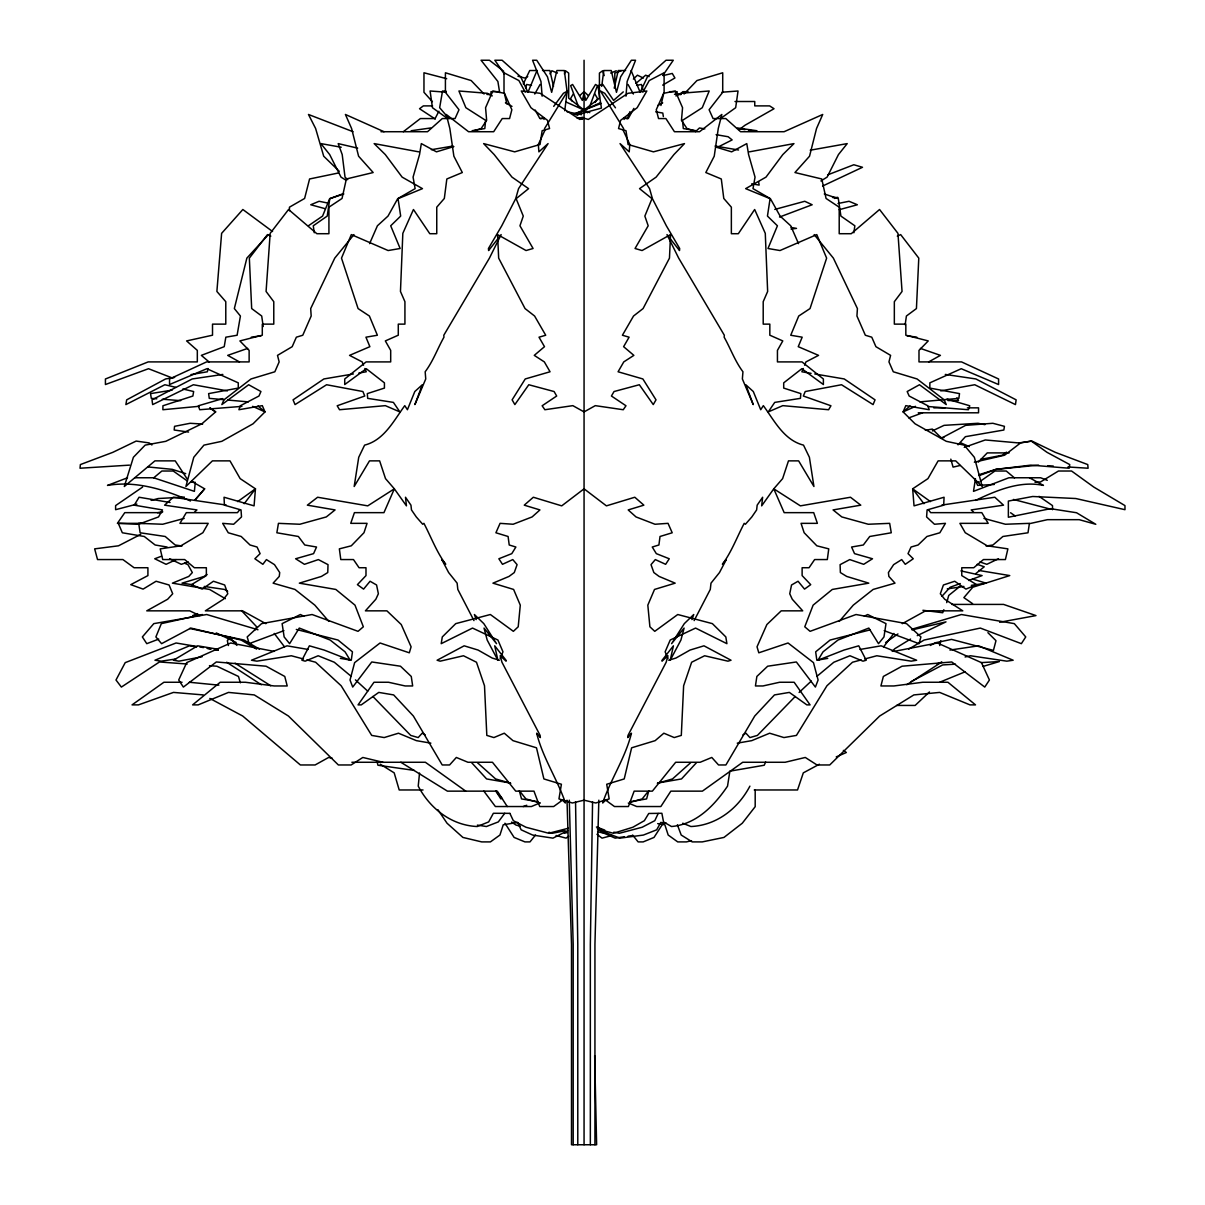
<?xml version="1.0" encoding="UTF-8"?>
<svg xmlns="http://www.w3.org/2000/svg" width="1205" height="1205" viewBox="0 0 1205 1205"><rect width="100%" height="100%" fill="white"/><g stroke="black" fill="none" stroke-linecap="round" stroke-linejoin="round"><path stroke-width="1.5" d="M592.559 802.048L590.345 944.404L590.345 1144.75M598.84 800.18L594.939 944.404L594.939 1144.75M624.1 119.446L624.205 118.211L628.438 118.211L633.86 108.39M625.967 96.189L627.142 81.503L635.562 60.25L631.375 60.25L620.65 76.819L616.463 92.333L611.221 70.523L603.795 70.523L601.702 86.383M195.285 482.286L194.382 491.354L153.592 477.767L134.96 477.767M419.536 773.038L418.225 786.142C429.989 808.525 451.363 825.38 477.195 826.525L488.673 821.915L493.357 813.285L509.956 813.345M564.753 110.77L567.103 91.67L564.332 70.523L556.891 70.523L551.664 92.333L547.477 76.819L536.737 60.25L532.565 60.25L540.97 81.503L542.145 96.189M853.863 232.776L854.842 225.787L840.909 216.087L838.334 198.674L824.28 193.945M905.166 324.763L906.401 316.026L916.433 308.57L918.782 258.126L900.662 234.598L897.303 236.12M975.478 478.671L973.489 491.354L1008.871 477.767L1040.608 477.767L1047.281 480.313M207.938 368.489L207.365 371.773L191.023 374.589M614.219 88.146L618.24 70.523L625.591 70.523M939.689 645.534L940.804 640.668M660.912 105.498L663.744 93.297L675.252 90.993L682.557 107.712L681.473 120.349L686.986 128.558L694.11 130.712M648.817 790.766L646.603 798.915L630.245 801.732M946.723 602.62L948.742 595.436L960.099 586.263M525.636 88.01L526.66 84.471L531.51 85.359M564.422 73.987L565.461 70.764L568.685 73.083L568.685 98.162L587.528 112.743M691.896 619.566L693.734 614.52L684.304 623.633L671.592 643.666L684.094 628.076L680.93 640.036L670.221 660.235L673.414 645.82L662.117 660.235L662.012 661.168L667.962 655.761L666.169 662.238L628.001 735.412L627.76 737.565L631.465 733.212C625.35 757.809 610.664 779.394 602.666 802.982L605.708 800.18L614.475 806.537L628.392 806.537L634.161 791.143L652.372 791.143L675.674 762.268L700.15 762.268L711.793 757.463L718.542 764.964L725.907 764.964L754.737 716.026L774.469 694.924L789.35 692.408L806.853 704.88L810.061 704.88L794.14 682.256L779.605 682.256L762.961 685.961L755.445 685.961L756.861 676.457L767.66 666.214L796.354 661.967L815.393 687.076L818.09 680.012L813.48 662.63L788.055 642.988L758.804 652.809L757.026 646.799L766.877 624.536L781.217 610.845L802.711 610.845L792.257 599.231L789.742 593.764L791.534 584.997L798.056 581.247L804.533 589.109L810.709 584.651L802.123 575.598L802.123 567.736L809.052 567.736L814.64 559.557L827.323 559.557L828.754 548.862L816.839 545.805L804.142 532.715L801.054 523.347L817.382 523.347L813.706 512.652L784.169 512.652L773.776 488.823L782.617 478.626L788.477 460.867L798.629 460.867L813.932 486.504L809.399 457.282L803.509 445.127C783.958 440.156 774.363 420.696 763.337 405.648L760.717 409.73L753.306 391.535L745.79 384.741L753.23 404.594L742.37 378.957L742.943 371.773C734.854 360.943 730.697 348.787 724.16 337.189L724.326 335.246L678.686 258.126L666.983 234.598L679.515 250.535L679.68 248.501L666.35 225.787L652.432 198.674L649.57 188.643L620.033 143.606L629.221 151.845L629.808 144.495L623.392 130.712L623.572 128.558L600.452 90.993L604.714 93.297L615.484 107.817M627.504 118.361L629.944 111.673M589.757 106.371L597.454 85.645L595.526 84.471L585.781 100.392L583.823 91.881L579.997 95.391M943.861 609.7L942.717 612.727L922.91 610.287M537.008 70.523L527.941 92.333L520.696 76.819L502.108 60.25L494.863 60.25L504.232 73.912M803.223 368.489L801.867 371.773L811.07 373.339M804.594 365.19L805.949 361.907L818.541 355.37L798.237 346.679L802.184 337.189L790.736 335.246L798.719 316.026L810.031 308.57L826.63 258.126L816.779 234.598L779.997 250.535L767.992 248.501L777.421 225.787L767.449 216.087L770.085 198.674L745.654 188.643L766.003 177.12L782.813 154.571L793.959 143.606L749.374 151.845M500.12 658.563L502.982 651.83L497.921 640.036L472.541 628.076L441.211 643.666L442.295 636.933L455.746 623.633L490.36 614.52L513.375 631.33L518.21 626.796L520.289 605.151L513.616 589.441L492.95 583.16L509.022 576.427L514.279 572.556L517.096 564.648L512.788 559.587L502.485 564.317L498.87 558.759L511.794 553.637L515.876 547.025L509.218 544.991L508.088 536.481L495.903 532.776L500.075 523.347L513.119 524.25L532.113 516.93L539.945 509.926L524.25 505.166L533.333 497.243L561.711 505.859L584.063 488.823L606.416 505.859L634.794 497.243L643.862 505.166L628.182 509.926L636.014 516.93L654.993 524.25L668.037 523.347L672.209 532.776L660.024 536.481L658.909 544.991L652.251 547.025L656.318 553.637L669.257 558.759L665.642 564.317L655.324 559.587L651.016 564.648L653.848 572.556L659.105 576.427L675.162 583.16L654.511 589.441L647.823 605.151L649.902 626.796L654.752 631.33L677.752 614.52L712.381 623.633L725.832 636.933L726.901 643.666L695.571 628.076L670.206 640.036L665.13 651.83L667.992 658.563M369.589 243.636L377.406 225.787L388.01 216.087L397.71 198.674L415.123 188.643L413.074 177.12L419.536 154.571L421.328 143.606L436.466 151.845L453.848 146.588M765.642 761.997L764.226 765.235L729.869 771.17L727.534 786.142C714.324 805.633 696.249 824.371 671.501 826.525L663.533 821.915L661.876 813.285L648.742 813.48L644.374 820.68L632.851 827.248L613.435 833.273L603.841 830.727L597.62 827.413M658.186 813.48L654.797 820.68L642.16 827.248L619.34 833.273L613.797 832.173M523.286 83.943L529.733 70.523L537.174 70.523M255.204 629.823L256.665 626.796L241.452 610.558M438.906 111.222L435.11 118.557L420.379 118.557L403.298 131.722M694.14 620.605L710.287 589.441L710.995 583.16L719.49 572.556L726.299 559.587L722.398 564.317C731.736 551.604 736.948 537.144 744.208 523.347L745.413 524.25L751.845 516.93L756.635 509.926L757.162 505.166L762.629 497.243L761.665 505.859L773.776 488.823L800.391 505.859L850.489 497.243L860.762 505.166L833.062 509.926L841.813 516.93L868.278 524.25L889.667 523.347L891.263 532.776L869.739 536.481L863.337 544.991L851.589 547.025L854.541 553.637L872.495 558.759L863.699 564.317L849.751 559.587L840.111 564.648L840.367 572.556L846.693 576.427L868.79 583.16L832.309 589.441L813.119 605.151L804.774 626.796L810.076 631.33L856.017 614.52L906.552 623.633L920.921 636.933L919.008 643.666L884.199 630.667M642.898 92.017L649.239 80.554L664.106 72.782L664.106 92.303L656.258 109.745L658.533 118.557L665.898 118.557L674.438 131.722L699.548 131.722L721.84 114.475L718.27 128.498L714.234 156.213L705.814 172.541L721.298 178.973L723.783 198.464L731.36 207.185L731.36 233.71L738.334 233.71L754.661 209.504L765.28 233.348L767.645 291.459L763.202 301.687L763.202 324.13L769.829 324.13L769.829 335.201L782.783 340.925L777.436 350.384L777.436 361.907L802.003 361.907L823.377 378.988L823.377 384.531L801.837 368.715L783.702 382.844L783.702 388.085L800.828 393.613L800.436 398.358L774.725 402.395L768.263 411.899L782.783 405.648L828.588 409.73L830.938 405.769L803.358 396.023L805.226 391.535L841.527 384.741L873.083 404.594L875.041 399.849L844.238 378.957L814.761 373.957M534.764 94.035L540.081 84.471M550.037 73.987L551.86 70.764L557.433 73.083M595.074 102.561L597.484 98.464L594.878 94.035M573.249 94.035L570.628 98.464L572.239 101.205M663.172 823.226L654.014 837.43L643.169 841.903L638.138 841.903L632.625 835.035M749.902 786.142C738.138 808.525 716.764 825.38 690.917 826.525L682.723 823.226M662.855 75.433L673.264 60.25L666.019 60.25L647.431 76.819L640.171 92.333L631.104 70.523M553.713 106.371L563.413 93.297L567.66 90.993L544.555 128.558L544.72 130.712L538.319 144.495L538.906 151.845L548.079 143.606L518.557 188.643L515.695 198.674L501.762 225.787L488.447 248.501L488.612 250.535L501.144 234.598L489.426 258.126L443.802 335.246L443.952 337.189C437.43 348.787 433.273 360.943 425.169 371.773L425.742 378.957L414.897 404.594L422.322 384.741L414.806 391.535L407.411 409.73L404.775 405.648C393.749 420.696 384.154 440.156 364.603 445.127L358.728 457.282L354.18 486.504L369.498 460.867L379.635 460.867L385.51 478.626L394.351 488.823L406.447 505.859L405.498 497.243L410.95 505.166L411.477 509.926L416.282 516.93L422.699 524.25L423.904 523.347C431.164 537.144 436.376 551.604 445.714 564.317L441.813 559.587L448.637 572.556L457.132 583.16L457.825 589.441L473.972 620.605M504.759 813.285L498.313 821.915L486.413 826.525L477.391 825.109M239.705 509.685L237.46 512.652L186.308 512.652L179.937 523.347L208.209 523.347L202.877 532.715L180.886 545.805L160.22 548.862L162.72 559.557L184.681 559.557L194.351 567.736L206.356 567.736L206.356 575.598L191.505 584.651L202.199 589.109L213.421 581.247L224.687 584.997L227.805 593.764L223.437 599.231L205.347 610.845L242.582 610.845L265.868 623.678M244.208 503.72L255.46 488.823L240.157 478.626L229.989 460.867L212.426 460.867L185.901 486.504L193.779 457.282L203.946 445.127L221.825 441.316L253.05 423.799L264.995 411.899L262.313 405.648L238.906 409.73L240.307 405.769L258.97 396.023L260.928 391.535L248.667 384.741L221.856 404.594L223.934 399.849L251.047 378.957L274.845 371.773L279.153 361.907L277.512 355.37L292.197 346.679L296.355 337.189L302.771 335.246L311.176 316.026L310.694 308.57L334.749 258.126L353.954 234.598M883.642 646.799L893.884 633.438M535.487 835.035L529.989 841.903L524.958 841.903L514.113 837.43L504.955 823.226M648.079 791.58L642.175 798.915L629.793 802.47M194.954 500.18L204.624 488.823L191.776 481.398M839.313 621.373L853.276 605.151L873.143 589.441L895.014 583.16L888.868 576.427L888.416 572.556L893.628 564.648L901.702 559.587L905.256 564.317L913.254 558.759L908.028 553.637L911.055 547.025L918.105 544.991L926.946 536.481L939.84 532.776L945.428 523.347L934.478 524.25L926.6 516.93L927.097 509.926L943.696 505.166L944.072 497.243L914.038 505.859L912.652 488.823L927.955 478.626L938.123 460.867L955.701 460.867L982.226 486.504L974.348 457.282L964.166 445.127L946.287 441.316L915.062 423.799L903.117 411.899L905.814 405.648L929.221 409.73L927.805 405.769L909.157 396.023L907.184 391.535L919.46 384.741L946.256 404.594L944.193 399.849L917.065 378.957L893.282 371.773L888.959 361.907L890.6 355.37L875.914 346.679L871.772 337.189L865.341 335.246L856.936 316.026L857.418 308.57L833.378 258.126L814.173 234.598M680.328 94.502L682.783 91.67L688.04 91.67M194.849 500.045L204.624 488.823M229.658 638.002L227.323 640.668L228.438 645.534M958.05 444.826L965.401 436.677L1003.855 430.019L1004.428 426.329L992.86 423.286L965.612 425.35L941.466 438.123L932.354 429.07L925.335 430.29M941.903 596.324L950.188 587.227L960.264 583.551M268.414 234.598L246.859 258.126L234.342 308.57L240.413 316.026L237.114 335.246L225.832 337.189L224.22 346.679L201.34 355.37L209.052 361.907M696.46 762.69L681.503 778.942L657.87 783.009M684.079 94.005L696.942 80.554L722.714 72.782L722.714 92.303L709.112 109.745L713.059 118.557L725.802 118.557L740.593 131.722L784.093 131.722L822.714 114.475L816.538 128.498L809.534 156.213L794.938 172.541L821.765 178.973L826.073 198.464L839.207 207.185L839.207 233.71L851.257 233.71L879.56 209.504L897.951 233.348L902.048 291.459L894.336 301.687L894.336 324.13L905.829 324.13L905.829 335.201L928.257 340.925L918.993 350.384L918.993 361.907L961.53 361.907L998.584 378.988L998.584 384.531L961.244 368.715L929.853 382.844L929.853 388.085L959.511 393.613L958.849 398.358L919.867 401.883M892.212 651.393L894.818 648.682L910.588 639.042M795.21 696.505L757.418 735.412L749.917 737.565L745.955 733.212L742.913 734.869M799.111 692.468L811.281 681.066M978.279 462.133L987.257 452.899L1009.127 452.899M633.393 79.093L637.415 75.192L643.365 78.039M194.457 512.261L196.912 509.926L164.618 505.166L173.309 497.243L226.254 505.061M929.462 691.956L915.137 705.437L896.595 705.437M695.511 131.661L699.457 127.971L704.805 128.89M690.631 762.75L672.511 778.942L657.358 783.295M623.271 91.881L613.586 100.392L602.831 84.471L597.921 85.645L601.446 108.104L576.065 115.017M209.911 407.682L215.65 411.899L201.853 423.799L165.793 441.316L145.157 445.127L133.394 457.282L124.311 486.504L154.933 460.867L175.222 460.867L186.956 478.626M910.106 405.964L903.117 411.899L915.484 406.341M635.909 83.386L645.669 75.192L649.103 76.623M153.622 477.903L161.862 471.019L173.234 471.019L187.332 480.961M816.915 676.351L833.845 662.238L849.962 655.761L862.946 661.168L866.214 660.235L858.743 645.82L843.967 650.067L817.954 660.235L823.045 651.83L837.987 640.036L868.835 628.076L878.505 643.666L883.973 636.933L885.991 623.633L867.705 614.52L864.347 616.192M975.719 573.655L984.244 566.787L977.195 564.317M577.707 114.987L599.427 98.162L599.427 73.083L602.651 70.764L604.217 75.599M568.639 836.195L566.094 838.138L556.062 835.502M739.222 129.643L745.021 125.23L774.032 108.736L769.618 105.889L754.752 105.889L754.752 101.506L735.005 101.506M1006.491 452.146L1002.319 455.219L980.539 459.421M720.967 118.241L735.668 107.712L738.032 90.993L721.946 92.213M237.656 501.611L255.46 488.823L254.074 505.859L224.04 497.243L224.416 505.166L241.03 509.926L241.512 516.93L233.65 524.25L222.684 523.347L228.272 532.776L241.181 536.481L250.022 544.991L257.072 547.025L260.099 553.637L254.873 558.759L262.871 564.317L266.425 559.587L274.499 564.648L279.711 572.556L279.259 576.427L273.113 583.16L294.984 589.441L314.836 605.151L328.799 621.373M980.78 480.961L994.893 471.019L1006.25 471.019L1014.505 477.903M885.57 642.536L897.951 633.951M142.627 487.061L115.605 505.603L115.605 509.685L136.903 504.112M308.405 225.787L322.579 216.087L329.673 198.674L343.32 193.659M568.082 830.471L552.959 838.138L532.685 835.065L521.178 829.823L517.623 822.428L503.238 824.792L499.939 835.035L490.405 841.903L481.699 841.903L462.901 837.43L447.04 823.226L437.897 809.685M207.064 574.499L204.217 576.427L182 583.16L193.101 584.802M906.778 684.741L941.421 662.238M820.906 180.961L827.112 177.12L838.454 154.571L847.205 143.606L810.257 150.203M908.736 649.103L924.13 640.036L980.343 628.076L1021.358 643.666L1025.741 636.933L1014.324 623.633L961.409 614.52L911.914 629.236M662.69 85.118L674.921 77.979L672.269 73.445L663.307 75.538M928.678 361.907L940.412 355.37L920.454 348.411M902.259 623.678L925.53 610.845L962.78 610.845L944.675 599.231L940.322 593.764L943.425 584.997L954.706 581.247L965.928 589.109L976.607 584.651L961.771 575.598L961.771 567.736L973.761 567.736L983.446 559.557L1005.407 559.557L1007.892 548.862L987.241 545.805L965.25 532.715L959.903 523.347L988.19 523.347L981.804 512.652L930.667 512.652L928.422 509.685M930.35 645.458L935.155 642.807L951.558 639.388L993.432 650.399L995.978 640.668L987.904 632.67M819.37 764.226L803.313 772.857L797.529 789.968L754.255 789.968M657.779 105.498L662.705 102.877M675.839 95.903L680.765 93.297L709.203 90.993L702.259 107.712L682.512 120.349L683.31 128.558L696.008 130.712M911.236 681.578L942.656 664.934L955.475 664.166M140.729 534.357L118.512 545.805L94.653 548.862L97.53 559.557L122.895 559.557L134.071 567.736L147.914 567.736L147.914 575.598L130.773 584.651L143.109 589.109L156.078 581.247L169.092 584.997L172.692 593.764L167.661 599.231L146.754 610.845L189.757 610.845L199.879 615.68M975.463 500.421C996.369 490.51 1019.912 480.433 1043.44 485.419L1029.447 477.767M717.442 147.326L732.143 139.916L728.166 136.752L716.101 134.659M527.73 76.623L524.747 78.039L517.924 76.201M917.246 635.638L946 621.87L912.019 629.914M932.339 430.938L944.057 425.35L977.993 423.286L984.907 424.642M998.448 558.759L986.835 564.317L979.906 561.952M822.578 186.052L862.494 167.284L853.818 164.754L827.639 174.891M176.141 559.587L166.079 564.317L154.752 558.759L161.515 556.198M574.936 114.144L600.467 102.726M939.87 682.151L965.16 671.803M836.24 756.891L846.362 752.492L843.349 750.399M539.825 803.012L531.375 806.537L495.391 806.537L483.868 791.143M610.679 73.083L616.267 70.764M197.65 613.616L192.695 615.589L196.37 616.373M573.52 114.144L601.039 103.479M127.519 477.767L107.501 485.419C135.939 480.539 164.648 489.561 190.48 500.994M158.729 639.117L146.769 643.666L142.371 636.933L153.803 623.633L206.718 614.52L257.975 629.763M779.514 217.051L812.155 204.76L804.759 201.28L774.785 209.444M283.913 630.667L249.119 643.666L247.206 636.933L261.56 623.633L312.095 614.52L358.051 631.33L363.338 626.796L354.993 605.151L335.818 589.441L299.337 583.16L321.434 576.427L327.76 572.556L328.016 564.648L318.376 559.587L304.428 564.317L295.632 558.759L313.571 553.637L316.538 547.025L304.775 544.991L298.373 536.481L276.864 532.776L278.445 523.347L299.834 524.25L326.314 516.93L335.065 509.926L307.365 505.166L317.623 497.243L367.736 505.859L394.351 488.823L383.943 512.652L354.421 512.652L350.745 523.347L367.058 523.347L363.985 532.715L351.288 545.805L339.358 548.862L340.789 559.557L353.472 559.557L359.06 567.736L365.989 567.736L365.989 575.598L357.418 584.651L363.594 589.109L370.071 581.247L376.578 584.997L378.37 593.764L375.855 599.231L365.416 610.845L386.91 610.845L401.25 624.536L411.101 646.799L409.308 652.809L380.057 642.988L354.632 662.63L350.022 680.012L352.719 687.076L371.758 661.967L400.467 666.214L411.267 676.457L412.667 685.961L405.166 685.961L388.507 682.256L373.987 682.256L358.066 704.88L361.259 704.88L378.762 692.408L393.658 694.924L413.375 716.026L442.22 764.964L449.586 764.964L456.334 757.463L467.962 762.268L492.453 762.268L515.74 791.143L533.966 791.143L539.72 806.537L553.652 806.537L562.419 800.18L565.446 802.982C557.448 779.394 542.762 757.809 536.662 733.212L540.352 737.565L540.111 735.412L501.958 662.238L500.165 655.761L506.115 661.168L506.01 660.235L494.713 645.82L497.891 660.235L487.182 640.036L484.033 628.076L496.535 643.666L483.823 623.633L474.393 614.52L476.216 619.566M568.353 828.242L548.787 833.273L525.967 827.248L513.33 820.68L509.941 813.48M979.168 475.598L996.158 469.348L1030.832 465.13L1069.166 468.233L1069.739 464.573L1047.024 452.342L1031.254 441.075L1020.62 442.913L1004.548 455.219L974.363 462.193M908.766 417.894L922.608 412.803M140.157 523.648L158.533 516.93L162.479 509.926L134.252 505.166L139.057 497.243L170.071 502.485M968.669 580.479L982.105 575.583L960.927 570.899M523.226 806.537L526.736 805.271M621.253 70.764L614.806 73.083L614.806 85.615M964.241 447.356L985.268 439.961L1019.385 443.003M247.658 348.411L227.715 355.37L239.449 361.907M936.888 663.91L942.039 662.132M188.221 561.952L181.292 564.317L169.679 558.759M343.832 193.945L329.793 198.674L327.218 216.087L313.27 225.787L314.264 232.776M979.032 474.71L995.902 469.348L1038.59 465.13M668.715 660.235L675.93 658.051L690.013 650.067L703.976 645.82L731.013 660.235L727.941 661.168L704.639 655.761L691.64 662.238L683.627 685.765L681.307 735.412L674.228 737.565L663.85 733.212L655.159 740.653L631.631 747.808L624.22 778.942L606.718 784.259L609.173 798.915L595.782 802.982L584.063 800.18L572.33 802.982L558.954 798.915L561.41 784.259L543.892 778.942L536.496 747.808L512.969 740.653L504.277 733.212L493.899 737.565L486.82 735.412L484.5 685.765L476.487 662.238L463.473 655.761L440.187 661.168L437.114 660.235L464.151 645.82L478.099 650.067L492.197 658.051L499.412 660.235M474.002 130.712L481.141 128.558L486.639 120.349L485.57 107.712L492.875 90.993L504.383 93.297L506.808 103.751M983.175 666.395L999.397 661.545L981.096 662.63M222.85 398.584L198.388 405.769L199.714 409.73L241.919 406.371M564.377 833.273L567.45 832.429M839.237 209.7L857.358 204.76L849.028 201.28L837.987 203.509M184.199 518.406L162.705 524.25L138.711 523.347L140.126 532.776L165.206 536.481L175.177 544.991L182.03 546.001M861.183 659.918L852.492 662.238L826.946 685.765L796.43 735.412L783.943 737.565L769.649 733.212L751.724 740.653L737.264 743.154M864.648 658.999L876.818 655.761L911.206 661.168L916.644 660.235L881.111 645.82L859.978 649.465M151.107 500.391L158.201 498.524L184.32 497.093M612.05 835.502L602.018 838.138L596.957 834.267M834.402 198.433L838.002 197.5L832.565 197.5M869.995 629.914L830.125 640.036L815.664 651.83L816.839 660.235L827.76 658.367M691.55 840.683L686.428 841.903L677.722 841.903L668.188 835.035L664.874 824.792L657.689 823.617M960.159 465.476L953.065 467.118L950.82 459.135M202.44 614.52L161.334 623.633L155.897 636.933L161.591 643.666L190.857 628.076L241.121 640.036L256.635 649.103M1029.311 523.708L1047.461 519.671L1079.228 519.671L1095.797 524.296L1076.547 512.743L1050.489 508.676L1008.359 517.246L1008.359 501.069L1032.7 496.49L1075.794 498.524L1124.973 509.685L1124.973 505.603L1093.779 487.061L1071.561 471.019L1058.442 471.019L1040.533 481.955L1034.99 482.256M965.085 656.981L970.537 655.761L1006.823 661.168L1013.164 660.235L978.656 645.82L949.917 650.067M338.726 172.918L309.58 178.973L304.609 198.464L289.441 207.185L289.441 210.724M577.3 118.376L582.678 117.277M565.115 830.727L552.327 833.273L548.983 832.263M893.974 651.408L937.4 642.988L981.442 662.63L989.426 680.012L984.756 687.076L951.769 661.967L902.048 666.214L883.355 676.457L880.915 685.961L893.914 685.961L922.774 682.256L947.928 682.256L975.508 704.88L969.965 704.88L939.644 692.408L913.857 694.924L879.68 716.026L829.733 764.964L816.99 764.964L805.286 757.463L785.133 762.268L742.732 762.268L702.394 791.143L670.839 791.143L660.852 806.537L636.737 806.537L628.302 803.012M202.079 656.77L178.958 661.168L173.43 660.235L197.65 645.82L217.397 649.149M999.653 622.277L1035.969 615.589L1003.584 604.413L951.769 604.413M636.601 85.359L641.452 84.471L643.003 89.788M157.554 512.743L162.765 511.809M940.743 390.887L974.74 384.741L1015.453 404.594L1016.131 399.849L975.884 378.957L945.292 374.439M174.665 377.391L165.582 378.957L126.691 399.849L125.877 404.594L164.859 384.741L175.659 387.287M540.277 118.828L543.922 118.211L544.012 119.446M472.119 130.712L484.817 128.558L485.615 120.349L465.868 107.712L458.924 90.993L487.347 93.297L492.273 95.903M431.375 149.706L453.05 146.031M353.366 373.957L323.889 378.957L293.071 399.849L295.044 404.594L326.6 384.741L362.901 391.535L364.754 396.023L337.189 405.769L339.539 409.73L385.344 405.648L399.849 411.899L393.402 402.395L367.676 398.358L367.299 393.613L384.425 388.085L384.425 382.844L366.29 368.715L344.735 384.531L344.735 378.988L366.124 361.907L390.691 361.907L390.691 350.384L385.344 340.925L398.283 335.201L398.283 324.13L404.925 324.13L404.925 301.687L400.467 291.459L402.832 233.348L413.451 209.504L429.793 233.71L436.752 233.71L436.752 207.185L444.329 198.464L446.829 178.973L462.313 172.541L453.878 156.213L449.842 128.498L446.272 114.475L468.564 131.722L493.689 131.722L502.229 118.557L509.579 118.557L511.854 109.745L504.006 92.303L504.006 72.782L518.888 80.554L525.214 92.017M358.894 373.023L366.26 371.773L364.889 368.489M172.164 390.119L150.535 393.613L151.303 398.358L156.816 398.795M624.386 836.737L615.168 838.138L604.202 833.303L597.273 828.588M628.061 836.18L631.751 835.622M251.303 337.189L261.154 335.743M222.835 374.439L192.243 378.957L151.996 399.849L152.658 404.594L193.387 384.741L227.384 390.887M941.873 505.061L994.803 497.243L1003.509 505.166L971.215 509.926L973.655 512.261M175.81 658.999L161.289 661.168L154.963 660.235L189.471 645.82L196.656 646.889M986.097 546.001L992.95 544.991L1002.906 536.481L1028.001 532.776L1029.416 523.347L1005.407 524.25L983.928 518.406M947.281 588.899L963.925 586.443M971.32 585.344L986.112 583.16L972.45 579.018M411.146 130.743L430.637 127.971M1019.023 442.913L1031.962 441.075L1055.309 452.342L1087.738 464.573L1088.1 468.233L1067.931 466.968M791.007 229.04L796.505 228.393L791.218 227.474M198.855 406.326L162.886 409.73L162.931 405.769L192.875 396.023L193.644 391.535L182.844 388.989M677.767 94.653L681.232 94.412M674.514 94.291L678.129 94.035M975.628 482.196L979.379 481.955M129.522 465.13L80.027 468.233L80.389 464.573L112.818 452.342L136.165 441.075L149.104 442.913L151.89 444.976M994.306 484.47L977.662 485.389L974.514 478.566M542.536 70.523L549.887 70.523L553.502 86.383M498.554 91.67L490.992 91.67L490.992 95.165M669.558 91.67L677.135 91.67L677.135 95.165M432.565 105.889L423.362 105.889L419.536 108.736L435.246 119.039M543.922 118.211L539.689 118.211L535.171 110.017M380.976 131.722L427.519 131.722L442.31 118.557L455.068 118.557L459 109.745L445.413 92.303L445.413 72.782L471.17 80.554L484.049 94.005M947.928 400.557L958.517 400.557L956.89 397.861M933.8 407.847L944.991 407.847M967.359 407.847L978.55 407.847L978.55 412.803L918.24 412.803M940.171 437.641L943.877 437.641M161.681 512.652L124.778 512.652L117.412 523.347L144.63 523.347M182.06 682.256L163.91 682.256L132.053 704.88L138.455 704.88L173.475 692.408L203.238 694.924M189.321 682.256L218.873 685.148M351.875 762.268L425.395 762.268L465.733 791.143M423.03 789.968L399.201 789.968L394.186 772.857L380.283 764.226M560.551 800.18L564.045 800.18M604.082 800.18L607.576 800.18M138.485 524.25L118.301 523.347L122.338 532.776L144.269 536.481L155.129 544.991L167.118 547.025M202.636 424.055L190.134 423.286L174.559 426.329L174.183 430.019L188.583 432.068M1047.763 465.702L1053.26 466.049M190.616 482.075L194.382 482.301M486.88 94.412L490.345 94.653M446.166 92.213L430.095 90.993L432.459 107.712L447.145 118.241M187.242 664.015L159.467 661.967L121.374 687.076L115.996 680.012L125.215 662.63L176.066 642.988L196.174 646.362M209.459 665.672L216.87 666.214L238.47 676.457L240.352 682.798M162.329 399.217L180.69 400.663M928.046 406.522L968.398 409.73L969.739 405.769L947.01 399.096M224.13 399.699L209.278 398.358L208.616 393.613L238.274 388.085L238.274 382.844L206.868 368.715L169.544 384.531L169.544 378.988L206.582 361.907L249.134 361.907L249.134 350.384L239.87 340.925L262.298 335.201L262.298 324.13L273.776 324.13L273.776 301.687L266.079 291.459L270.176 233.348L288.552 209.504L316.87 233.71L328.92 233.71L328.92 207.185L342.039 198.464L346.362 178.973L373.173 172.541L358.593 156.213L351.589 128.498L345.413 114.475L384.018 131.722M227.835 400.045L248.26 401.883M446.242 91.339L442.521 90.993L439.659 107.712L448.064 117.548M148.095 466.953L172.225 469.348L185.706 473.64M737.49 127.971L756.966 130.743M414.279 770.402L377.963 765.235L377.029 761.65M666.32 823.226L660.777 822.428L656.68 829.823L643.395 835.065L619.973 838.138L607.32 833.303L597.71 827.639M906.973 335.743L916.809 337.189M204.187 586.443L224.537 589.441L227.655 591.293M207.426 648.471L211.026 648.998M214.611 649.54L218.21 650.067M739.719 128.799L745.036 129.643M748.576 130.185L752.131 130.743M978.656 570.417L1009.76 575.583L972.781 587.227L963.88 597.635L972.571 603.66M199.834 646.98L203.479 647.597M207.14 648.215L210.8 648.817M214.46 649.435L218.105 650.052M624.205 118.211L627.85 118.828M715.077 146.031L738.545 150.007M308.134 649.465L287.016 645.82L251.484 660.235L256.906 661.168L291.309 655.761L303.464 658.999M340.352 658.367L351.273 660.235L352.463 651.83L337.987 640.036L296.31 629.447M430.863 743.154L416.403 740.653L398.463 733.212L384.184 737.565L371.697 735.412L341.166 685.765L315.62 662.238L306.944 659.918M510.257 783.009L486.609 778.942L471.667 762.69M537.867 801.732L521.524 798.915L519.31 790.766M655.701 111.824L662.795 113.059L663.352 116.584M751.724 183.808L759.135 185.088L758.608 181.789M341.226 147.236L320.907 143.606L329.673 154.571L341 177.12L345.669 179.997M418.738 151.845L374.153 143.606L385.299 154.571L402.124 177.12L422.458 188.643L398.042 198.674L400.678 216.087L390.706 225.787L400.135 248.501L388.131 250.535L351.333 234.598L341.497 258.126L358.081 308.57L369.393 316.026L377.376 335.246L365.943 337.189L369.875 346.679L349.571 355.37L362.163 361.907L363.533 365.19M274.153 651.408L230.727 642.988L186.685 662.63L178.702 680.012L183.371 687.076L216.343 661.967L266.064 666.214L284.772 676.457L287.212 685.961L274.213 685.961L245.353 682.256L220.199 682.256L192.619 704.88L198.162 704.88L228.483 692.408L254.27 694.924L288.432 716.026L338.379 764.964L351.137 764.964L362.826 757.463L382.979 762.268M567.028 111.764L581.533 114.701M328.287 203.148L319.099 201.28L310.754 204.76L325.26 208.721M332.188 758.201L328.603 757.463L315.108 764.964L300.376 764.964L242.702 716.026L209.821 698.433M189.592 628.453L243.997 640.036L259.376 649.103M357.659 148.14L338.183 143.606L342.205 154.571L345.022 177.12L347.673 179.681M520.364 826.163L516.086 825.109L511.613 822.081M446.709 78.717L423.964 72.782L423.964 92.303L432.414 101.702M1013.465 499.457L1050.73 509.218M597.59 831.571L603.735 833.273M577.059 117.488L582.316 118.979M510.769 783.295L495.601 778.942L477.496 762.75M540.096 802.982L525.937 798.915L520.033 791.58M716.011 147.115L731.646 151.845L746.784 143.606L748.591 154.571L755.038 177.12L753.005 188.643L770.402 198.674L780.117 216.087L790.721 225.787L798.523 243.636M597.861 828.859L601.28 830.094M596.43 826.991L604.744 830.094M353.08 131.722L308.48 114.475L315.62 128.498L323.708 156.213L339.253 171.291M172.692 378.129L148.516 368.715L105.422 384.531L105.422 378.988L148.185 361.907L197.319 361.907L197.319 350.384L186.609 340.925L212.517 335.201L212.517 324.13L225.787 324.13L225.787 301.687L216.885 291.459L221.615 233.348L242.853 209.504L272.556 231.511M216.252 632.926L236.21 642.491M184.576 563.202L187.95 564.648L192.333 572.556L188.778 576.427L172.405 583.16L209.58 589.441L225.35 598.689M961.063 443.003L969.332 446.603M565.943 101.958L589.787 112.622M252.628 406.341L264.995 411.899L258.021 405.964M270.824 236.12L267.465 234.598L249.345 258.126L251.679 308.57L261.711 316.026L263.202 326.51M303.765 616.192L300.406 614.52L282.121 623.633L284.139 636.933L289.607 643.666L299.292 628.076L330.14 640.036L345.067 651.83L350.173 660.235L324.16 650.067L309.384 645.82L301.913 660.235L305.166 661.168L318.165 655.761L334.282 662.238L351.197 676.351M505.422 102.877L511.989 106.371M425.214 734.869L422.172 733.212L418.195 737.565L410.709 735.412L372.917 696.505M400.843 762.268L447.432 791.143L497.288 791.143L507.275 806.537M235.08 663.217L270.733 685.765M226.691 662.238L261.349 684.741M210.167 408.329L215.65 411.899M1038.996 496.339L1052.507 505.603L1052.507 509.685M1010.573 512.743L1015.107 515.906M930.456 501.611L912.652 488.823L923.919 503.72M503.735 71.291L489.426 60.25L481.066 60.25L497.891 81.503L499.653 92.514M355.43 679.876L367.706 691.128M588.13 95.391L584.305 91.881L582.346 100.392L572.586 84.471L570.658 85.645L578.355 106.371M229.522 637.053L236.903 645.413M495.797 790.917L502.455 798.915M274.243 633.438L284.485 646.799M496.159 791.58L500.843 798.915M628.031 84.471L633.363 94.035M677.376 824.792L681.202 835.035L692.212 841.903L702.259 841.903L723.964 837.43L742.28 823.226L755.189 806.672L755.189 789.968M566.998 800.18L571.501 944.404L571.501 1144.75L596.626 1144.75L594.668 1055.701M569.287 800.18L573.188 944.404L573.188 1144.75M575.553 802.048L577.782 944.404L577.782 1144.75M584.063 60.25L584.063 1144.75M670.552 234.598L669.468 258.126L643.078 308.57L633.529 316.026L622.413 335.246L629.1 337.189L623.618 346.679L633.86 355.37L623.768 361.907L618.075 371.773L642.868 378.957L656.002 399.849L653.261 404.594L639.328 384.741L614.038 391.535L611.432 396.023L625.982 405.769L623.241 409.73L595.285 405.648L584.063 411.899L572.842 405.648L544.871 409.73L542.145 405.769L556.68 396.023L554.089 391.535L528.784 384.741L514.866 404.594L512.125 399.849L525.244 378.957L550.052 371.773L544.344 361.907L534.267 355.37L544.494 346.679L539.012 337.189L545.714 335.246L534.598 316.026L525.049 308.57L498.659 258.126L497.575 234.598L526.043 250.535L533.077 248.501L519.942 225.787L523.271 216.087L516.132 198.674L528.588 188.643L511.989 177.12L494.186 154.571L483.642 143.606L514.686 151.845L540.036 144.495L542.145 130.712L549.57 128.558L547.507 120.349L530.953 107.712L521.283 90.993L540.141 93.297L579.786 119.446L584.063 118.211L588.326 119.446L627.971 93.297L646.844 90.993L637.174 107.712L620.605 120.349L618.557 128.558L625.982 130.712L628.076 144.495L653.426 151.845L684.485 143.606L673.926 154.571L656.138 177.12L639.539 188.643L651.995 198.674L644.856 216.087L648.185 225.787L635.05 248.501L642.069 250.535L670.552 234.598"/></g></svg>
